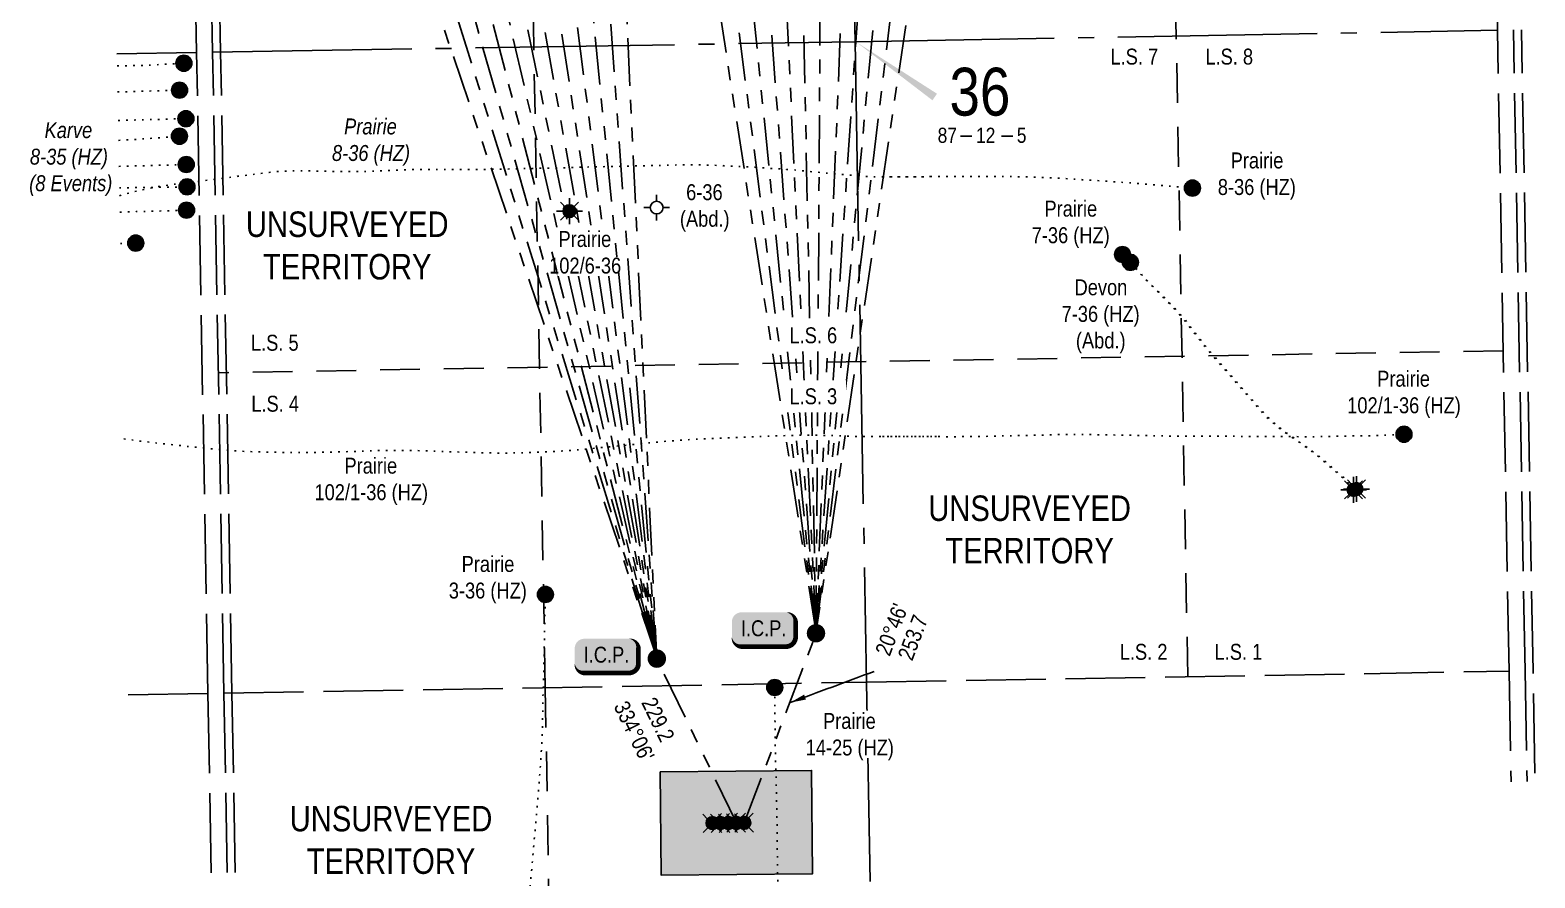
# Model space of a CAD drawing. Extents: x 570482 to 581403, y 6264409 to 6273171.
# Drawn here: x 580427 to 581372, y 6270263 to 6270795 of the extents above; entities that cross this region are included whole.
import ezdxf
from ezdxf.enums import TextEntityAlignment as Align

# ---------------------------------------------------------------- set-up
doc = ezdxf.new("R2010")
doc.units = 0
doc.header["$LTSCALE"] = 5
for name, pattern in [('foc-DOT', [1, 0.2, -0.8]), ('foc-DRILLPATH', [14.75, 6, -1.75, 1.75, -1.75, 1.75, -1.75]), ('foc-LSD', [8, 5, -3]), ('foc-QUARTERLINE', [33, 25, -3, 2, -3]), ('foc-UNSURVEYED', [12.5, 10, -2.5])]:
    doc.linetypes.add(name, pattern=pattern)
for name, color, linetype in [('10', 1, 'Continuous'), ('9', 3, 'Continuous'), ('ABADATA-DRILL', 8, 'foc-DOT'), ('ABADATA-DRILL-T', 8, 'Continuous'), ('CG-NOTES', 7, 'Continuous'), ('DETAIL-HZ-Existing', 8, 'foc-DOT'), ('DRILL-T', 8, 'Continuous'), ('L-BD', 7, 'Continuous'), ('L-MON', 1, 'Continuous'), ('L-QSEC', 8, 'foc-QUARTERLINE'), ('L-SECLBL', 7, 'Continuous'), ('L-SECTION-LSD', 7, 'foc-LSD'), ('L-UNS-T', 3, 'Continuous'), ('L-USEC', 7, 'foc-UNSURVEYED'), ('P-PDRILLPATH', 12, 'foc-DRILLPATH'), ('P-PROPOSED', 10, 'Continuous'), ('P-PROPOSED-H', 21, 'Continuous')]:
    doc.layers.add(name, color=color, linetype=linetype)
doc.styles.add('100L', font='ARIALN.TTF', dxfattribs={"height": 11})
doc.styles.add('80', font='ARIALN.TTF', dxfattribs={"height": 10})
doc.styles.add('80CG', font='ARIALN.TTF', dxfattribs={"height": 10})
doc.styles.add('80L', font='ARIALN.TTF', dxfattribs={"height": 10})
doc.styles.add('SIMPLEX', font='ARIALN.TTF')
doc.dimstyles.new('Compass 5 000', dxfattribs={"dimscale": 5, "dimtxt": 9, "dimasz": 2, "dimexe": 0.2, "dimexo": 0.0625, "dimgap": 0.5, "dimtad": 0, "dimtih": 1, "dimtoh": 1, "dimzin": 0, "dimdsep": 46, "dimtxsty": '80CG', "dimcen": 0.1, "dimse1": 1, "dimse2": 1, "dimclrd": 256, "dimclrt": 256, "dimaunit": 1, "dimadec": 4, "dimazin": 0, "dimtfac": 0.06, "dimtofl": 0, "dimtmove": 0, "dimatfit": 1, "dimfxl": 0.2, "dimtolj": 1, "dimtzin": 0, "dimlwd": -1, "dimarcsym": 0})

# ---------------------------------------------------------------- blocks, each defined once
blk = doc.blocks.new('L-SECLBL')
at = {"layer": '9', "color": 7}
for p, q in [((-5.08, -27.83), (-12.29, -27.83)), ((20.7, -27.83), (13.5, -27.83))]:
    blk.add_line(p, q, dxfattribs=at)
at = {"layer": '10', "color": 2, "style": 'SIMPLEX'}
blk.add_attdef('SEC', text='', height=30, dxfattribs=at).set_placement((0, 0), align=Align.MIDDLE)
at = {"layer": '10', "color": 5, "style": '80L'}
blk.add_attdef('TWP', text='', height=9.5, dxfattribs=at).set_placement((-14.43, -27.37), align=Align.MIDDLE_RIGHT)
blk.add_attdef('RGE', text='', height=9.5, dxfattribs=at).set_placement((3.62, -27.37), align=Align.MIDDLE_CENTER)
blk.add_attdef('MER', text='', height=9.5, dxfattribs=at).set_placement((23.17, -27.37), align=Align.MIDDLE_LEFT)
blk = doc.blocks.new('BH-Existing')
at = {"layer": 'ABADATA-DRILL-T'}
h = blk.add_hatch(color=256, dxfattribs=at)
h.dxf.hatch_style = 1
edge = h.paths.add_edge_path()
edge.add_arc((0, 0), 0.5, 0, 360)
blk.add_circle((0, 0), 0.5, dxfattribs=at)
blk = doc.blocks.new('GABD')
for p, q in [((-0.81, 0), (-1.62, 0)), ((0, 0.81), (0, 1.62)), ((1.62, 0), (0.81, 0)), ((0, -0.81), (0, -1.62))]:
    blk.add_line(p, q)
blk.add_circle((0, 0), 0.8)
blk = doc.blocks.new('GAS')
h = blk.add_hatch(color=255)
h.dxf.hatch_style = 1
edge = h.paths.add_edge_path()
edge.add_arc((0, 0), 0.9, 0, 360)
for p, q in [((-0.81, 0), (-1.62, 0)), ((-0.57, 0.57), (-1.14, 1.14)), ((0, 0.81), (0, 1.62)), ((0.57, 0.57), (1.14, 1.14)), ((1.62, 0), (0.81, 0)), ((-0.57, -0.57), (-1.14, -1.14)), ((0, -0.81), (0, -1.62)), ((1.14, -1.14), (0.57, -0.57))]:
    blk.add_line(p, q)
blk.add_circle((0, 0), 0.8)
blk = doc.blocks.new('WC')
at = {"layer": 'L-MON'}
h = blk.add_hatch(color=255, dxfattribs=at)
h.dxf.hatch_style = 1
edge = h.paths.add_edge_path()
edge.add_arc((0, 0), 0.9, 0, 360)
at = {"layer": 'L-MON', "color": 240, "flags": 128}
for points in [[(-0.62, 0.5), (-1.23, 1.12)], [(0.52, 0.61), (1.13, 1.21)], [(-1.18, -1.18), (-0.56, -0.57)], [(1.16, -1.18), (0.56, -0.57)]]:
    blk.add_lwpolyline(points, dxfattribs=at)
at = {"layer": 'L-MON', "color": 240}
for radius in [0.8, 0.373]:
    blk.add_circle((0, 0), radius, dxfattribs=at)
blk = doc.blocks.new('plbh')
at = {"layer": 'L-MON'}
h = blk.add_hatch(color=255, dxfattribs=at)
h.dxf.hatch_style = 1
edge = h.paths.add_edge_path()
edge.add_arc((0, 0), 1.16, 0, 360)
h = blk.add_hatch(color=256, dxfattribs=at)
h.dxf.hatch_style = 1
h.paths.add_polyline_path([(-0.96, 0, 1), (0.96, 0, 1)])
h.paths.add_polyline_path([(0.91, 0, -1), (-0.91, 0, -1)], flags=16)
h.paths.add_polyline_path([(0.45, 0, -1), (-0.45, 0, -1)], flags=0)
h = blk.add_hatch(color=256, dxfattribs=at)
h.dxf.hatch_style = 1
h.paths.add_polyline_path([(-0.45, 0, 1), (0.45, 0, 1)])
h.paths.add_polyline_path([(0.4, 0, -1), (-0.4, 0, -1)], flags=16)
at = {"layer": 'L-MON', "color": 240}
for radius in [0.96, 0.91, 0.45, 0.4]:
    blk.add_circle((0, 0), radius, dxfattribs=at)
blk = doc.blocks.new('*U94')
h = blk.add_hatch(color=254)
edge = h.paths.add_edge_path()
edge.add_line((-14, -11.5), (14, -11.5))
edge.add_arc((14, -5.5), 6, 270, 360)
edge.add_line((20, -5.5), (20, 4))
edge.add_arc((14, 4), 6, 0, 90)
edge.add_line((14, 10), (-14, 10))
edge.add_arc((-14, 4), 6, 90, 180)
edge.add_line((-20, 4), (-20, -5.5))
edge.add_arc((-14, -5.5), 6, 180, 270)
at = {"color": 1, "flags": 128}
blk.add_lwpolyline([(-14, -11.5, 3, 3, 0), (14, -11.5, 3, 3, 0.414214), (20, -5.5, 3, 3, 0), (20, 4, 3, 0, 0.414214), (14, 10, 0, 0, 0), (-14, 10, 0, 0, 0.414214), (-20, 4, 0, 0, 0), (-20, -5.5, 0, 3, 0.414214)], format="xyseb", close=True, dxfattribs=at)
blk.add_lwpolyline([(-18.59, -4.6, 0, 10, 0), (0, 0, 5, 5, 0)], format="xyseb", dxfattribs=at)
at = {"color": 1, "style": '80'}
blk.add_attdef('ENTER_TEXT_001', (-35.99, -5), '', height=10, dxfattribs=at)

msp = doc.modelspace()

# ---------------------------------------------------------------- hatches: boundary and pattern name
at = {"layer": 'P-PROPOSED-H'}
h = msp.add_hatch(color=256, dxfattribs=at)
h.dxf.hatch_style = 1
h.paths.add_polyline_path([(580822.814, 6270329.208), (580917.77, 6270330.042), (580918.341, 6270265.072), (580823.385, 6270264.238)])

# ---------------------------------------------------------------- linework, layer by layer
at = {"layer": 'ABADATA-DRILL', "flags": 128}
for points in [[(580481.976, 6270772.086), (580488.341, 6270772.131), (580495.019, 6270772.287), (580501.836, 6270772.551), (580508.566, 6270772.868), (580515.366, 6270773.241), (580523.828, 6270773.743)], [(580482.266, 6270755.711), (580485.819, 6270755.815), (580492.572, 6270756.007), (580499.244, 6270756.208), (580506.057, 6270756.397), (580512.62, 6270756.586), (580521.112, 6270756.853)], [(580482.58, 6270737.885), (580483.015, 6270737.893), (580489.804, 6270738.036), (580496.557, 6270738.204), (580503.23, 6270738.37), (580510.048, 6270738.548), (580516.616, 6270738.728), (580525.113, 6270738.95)], [(580482.802, 6270725.337), (580485.512, 6270725.485), (580492.286, 6270725.877), (580499.03, 6270726.295), (580505.693, 6270726.756), (580512.57, 6270727.275), (580521.039, 6270727.958)], [(580483.089, 6270709.053), (580485.716, 6270709.116), (580492.504, 6270709.309), (580499.257, 6270709.476), (580505.935, 6270709.642), (580512.608, 6270709.823), (580516.827, 6270709.942), (580525.319, 6270710.19)], [(580483.415, 6270690.631), (580483.807, 6270690.74), (580489.844, 6270692.371), (580495.954, 6270693.869), (580502.135, 6270695.243), (580508.41, 6270696.464), (580514.769, 6270697.406), (580521.176, 6270698.238), (580527.608, 6270699.032), (580534.055, 6270699.83), (580540.507, 6270700.619), (580546.904, 6270701.397), (580553.385, 6270702.261), (580557.731, 6270702.812), (580559.762, 6270703.043), (580564.468, 6270703.601), (580570.949, 6270704.435), (580577.436, 6270705.274), (580583.94, 6270705.919), (580590.461, 6270706.213), (580596.926, 6270706.252), (580603.465, 6270706.132), (580610.008, 6270705.992), (580616.556, 6270705.867), (580623.099, 6270705.772), (580629.636, 6270705.732), (580636.156, 6270705.787), (580642.693, 6270705.982), (580649.139, 6270706.275), (580655.664, 6270706.63), (580662.149, 6270706.939), (580668.603, 6270707.048), (580675.07, 6270707.037), (580681.53, 6270707.07), (580687.986, 6270707.074), (580694.452, 6270707.058), (580700.918, 6270707.086), (580707.453, 6270707.116), (580713.919, 6270707.15), (580720.388, 6270707.249), (580726.857, 6270707.363), (580733.3, 6270707.511), (580739.784, 6270707.67), (580746.258, 6270707.789), (580752.687, 6270707.872), (580759.151, 6270708.006), (580765.608, 6270708.219), (580772.055, 6270708.453), (580778.507, 6270708.676), (580784.971, 6270708.805), (580791.44, 6270708.904), (580797.893, 6270709.062), (580804.361, 6270709.246), (580810.894, 6270709.406), (580817.433, 6270709.531), (580823.946, 6270709.691), (580830.404, 6270709.864), (580836.869, 6270709.938), (580843.33, 6270709.947), (580849.846, 6270709.901), (580856.3, 6270709.74), (580862.761, 6270709.453), (580869.293, 6270709.108), (580875.79, 6270708.812), (580882.217, 6270708.44), (580888.661, 6270707.999), (580895.104, 6270707.597), (580902.103, 6270707.165), (580908.548, 6270706.628), (580915.046, 6270705.967), (580921.548, 6270705.337), (580928.029, 6270704.725), (580934.456, 6270704.143), (580940.901, 6270703.602), (580947.337, 6270703.075), (580953.835, 6270702.624), (580960.29, 6270702.408), (580966.756, 6270702.396), (580973.301, 6270702.456), (580979.802, 6270702.501), (580986.237, 6270702.529), (580992.697, 6270702.578), (580996.571, 6270702.592)], [(580962.336, 6270702.404), (580966.756, 6270702.396), (580973.301, 6270702.456), (580979.802, 6270702.501), (580986.237, 6270702.529), (580992.697, 6270702.578), (580999.153, 6270702.601), (581005.624, 6270702.61), (581012.075, 6270702.573), (581018.246, 6270702.577), (581022.996, 6270702.61), (581029.452, 6270702.619), (581035.918, 6270702.623), (581042.45, 6270702.598), (581048.988, 6270702.483), (581055.501, 6270702.322), (581061.951, 6270702.111), (581068.412, 6270701.844), (581074.864, 6270701.508), (581081.352, 6270701.097), (581087.811, 6270700.67), (581094.264, 6270700.269), (581100.797, 6270699.863), (581107.28, 6270699.427), (581113.704, 6270698.975), (581120.139, 6270698.468), (581126.57, 6270697.927), (581133.02, 6270697.41), (581139.445, 6270696.883), (581156.844, 6270695.419)], [(580483.329, 6270695.481), (580484.193, 6270695.507), (580490.981, 6270695.655), (580497.736, 6270695.738), (580504.415, 6270695.834), (580511.089, 6270695.935), (580517.303, 6270696.048), (580525.802, 6270696.206)], [(580483.598, 6270680.28), (580487.191, 6270680.422), (580493.938, 6270680.619), (580500.617, 6270680.766), (580507.439, 6270680.974), (580514.181, 6270681.211), (580517.005, 6270681.306), (580525.501, 6270681.568)], [(580483.945, 6270660.588), (580485.106, 6270660.627), (580493.603, 6270660.889)], [(581257.447, 6270506.434), (581257.447, 6270506.434), (581257.445, 6270506.544), (581257.442, 6270506.694), (581257.44, 6270506.784), (581257.438, 6270506.914), (581257.435, 6270507.079), (581257.434, 6270507.159), (581257.432, 6270507.269), (581257.428, 6270507.454), (581257.425, 6270507.638), (581257.423, 6270507.768), (581257.486, 6270507.85), (581257.314, 6270507.961), (581256.788, 6270508.287), (581256.207, 6270508.627), (581255.069, 6270509.596), (581254.136, 6270510.58), (581253.703, 6270511.052), (581252.367, 6270512.483), (581249.986, 6270514.71), (581247.077, 6270517.148), (581243.719, 6270520.018), (581241.498, 6270522.013), (581238.309, 6270524.931), (581236.383, 6270526.631), (581233.228, 6270529.125), (581230.345, 6270531.218), (581227.375, 6270533.375), (581224.152, 6270535.712), (581221.625, 6270537.482), (581217.767, 6270540.127), (581214.353, 6270542.516), (581208.546, 6270547.017), (581204.347, 6270550.787), (581203.085, 6270552.004), (581201.729, 6270553.435), (581197.573, 6270558.125), (581195.112, 6270560.956), (581191.225, 6270565.422), (581185.894, 6270571.547), (581183.136, 6270574.712), (581178.807, 6270579.595), (581175.903, 6270582.818), (581171.792, 6270587.539), (581169.263, 6270590.549), (581166.994, 6270593.249), (581164.99, 6270595.638), (581163.15, 6270597.83), (581161.377, 6270599.938), (581159.77, 6270601.955), (581158.144, 6270604.191), (581156.378, 6270606.479), (581155.457, 6270607.603), (581153.465, 6270610.197), (581150.349, 6270614.111), (581146.978, 6270617.981), (581144.961, 6270620.3), (581142.393, 6270622.954), (581140.73, 6270624.469), (581138.084, 6270627.282), (581135.957, 6270629.589), (581133.192, 6270632.299), (581130.122, 6270635.314), (581127.27, 6270638.208), (581125.414, 6270640.165), (581123.568, 6270642.142), (581122.482, 6270643.303), (581120.983, 6270644.911), (581119.019, 6270647.011), (581116.999, 6270649.22), (581116.831, 6270649.406), (581116.351, 6270649.933), (581112.917, 6270653.746)], [(581259.25, 6270506.967), (581259.25, 6270506.967), (581259.26, 6270506.947), (581259.093, 6270507.059), (581258.567, 6270507.385), (581257.986, 6270507.73), (581256.848, 6270508.699), (581255.92, 6270509.693), (581255.491, 6270510.165), (581254.145, 6270511.591), (581251.77, 6270513.818), (581248.85, 6270516.251), (581245.493, 6270519.116), (581243.286, 6270521.131), (581240.113, 6270524.059), (581238.182, 6270525.76), (581235.011, 6270528.238), (581232.118, 6270530.316), (581229.149, 6270532.468), (581225.931, 6270534.81), (581223.404, 6270536.584), (581219.555, 6270539.235), (581216.141, 6270541.629), (581210.309, 6270546.104), (581206.101, 6270549.859), (581204.839, 6270551.076), (581203.473, 6270552.497), (581199.283, 6270557.152), (581196.797, 6270559.968), (581192.881, 6270564.413), (581187.52, 6270570.507), (581184.748, 6270573.657), (581180.418, 6270578.545), (581177.534, 6270581.788), (581173.414, 6270586.499), (581170.869, 6270589.499), (581168.59, 6270592.188), (581166.572, 6270594.567), (581164.732, 6270596.754), (581162.973, 6270598.878), (581161.367, 6270600.894), (581159.731, 6270603.125), (581157.969, 6270605.418), (581157.044, 6270606.537), (581155.042, 6270609.126), (581151.921, 6270613.04), (581148.555, 6270616.91), (581146.533, 6270619.224), (581143.955, 6270621.873), (581142.292, 6270623.388), (581139.631, 6270626.19), (581137.494, 6270628.482), (581134.72, 6270631.193), (581131.655, 6270634.208), (581128.807, 6270637.102), (581126.951, 6270639.063), (581125.11, 6270641.045), (581124.029, 6270642.206), (581122.535, 6270643.814), (581120.561, 6270645.914), (581118.527, 6270648.108), (581118.358, 6270648.29), (581117.879, 6270648.821)], [(580486.108, 6270538.127), (580487.686, 6270537.887), (580493.722, 6270537.023), (580499.792, 6270536.244), (580502.407, 6270535.935), (580505.935, 6270535.527), (580512.098, 6270534.845), (580518.346, 6270534.18), (580524.589, 6270533.51), (580528.321, 6270533.116), (580530.901, 6270532.846), (580537.258, 6270532.208), (580539.322, 6270532.009), (580543.685, 6270531.595), (580545.318, 6270531.444), (580550.151, 6270531.014), (580556.646, 6270530.523), (580563.164, 6270530.148), (580568.318, 6270529.943), (580574.852, 6270529.778), (580581.39, 6270529.668), (580587.922, 6270529.583), (580594.46, 6270529.513), (580601.006, 6270529.513), (580607.525, 6270529.598), (580613.984, 6270529.727), (580620.447, 6270529.875), (580626.905, 6270530.059), (580633.437, 6270530.299), (580639.968, 6270530.559), (580646.501, 6270530.759), (580653.031, 6270530.824), (580659.562, 6270530.818), (580666.104, 6270530.759), (580672.647, 6270530.624), (580679.187, 6270530.429), (580685.727, 6270530.189), (580692.272, 6270529.954), (580698.807, 6270529.749), (580705.336, 6270529.548), (580711.87, 6270529.368), (580718.409, 6270529.203), (580724.961, 6270529.134), (580731.496, 6270529.238), (580738.023, 6270529.448), (580744.565, 6270529.668), (580751.102, 6270529.918), (580757.637, 6270530.233), (580764.176, 6270530.629), (580770.713, 6270531.129), (580777.224, 6270531.723), (580783.729, 6270532.373), (580790.218, 6270533.042), (580796.728, 6270533.672), (580803.239, 6270534.256), (580809.748, 6270534.886), (580816.257, 6270535.575), (580822.767, 6270536.225), (580829.288, 6270536.785), (580835.81, 6270537.274), (580842.329, 6270537.699), (580848.859, 6270538.019), (580855.396, 6270538.269), (580861.937, 6270538.544), (580868.468, 6270538.864), (580875.003, 6270539.154), (580881.545, 6270539.389), (580888.087, 6270539.619), (580894.619, 6270539.849), (580901.156, 6270540.094), (580907.613, 6270540.293), (580914.153, 6270540.363), (580920.605, 6270540.331), (580927.023, 6270540.234), (580933.457, 6270540.037), (580939.922, 6270539.791), (580946.382, 6270539.59), (580952.834, 6270539.498), (580956.395, 6270539.476), (580962.932, 6270539.461), (580969.457, 6270539.491), (580976.003, 6270539.501), (580982.544, 6270539.481), (580989.091, 6270539.471), (580995.642, 6270539.466), (580999.484, 6270539.452)], [(580962.336, 6270539.462), (580962.932, 6270539.461), (580969.457, 6270539.491), (580976.003, 6270539.501), (580982.544, 6270539.481), (580989.091, 6270539.471), (580995.642, 6270539.466), (581002.198, 6270539.441), (581008.744, 6270539.431), (581015.285, 6270539.467), (581021.814, 6270539.546), (581028.358, 6270539.667), (581036.781, 6270539.865), (581043.324, 6270540.03), (581049.867, 6270540.18), (581056.411, 6270540.325), (581062.949, 6270540.475), (581069.477, 6270540.655), (581076.015, 6270540.82), (581082.55, 6270540.885), (581089.097, 6270540.86), (581095.63, 6270540.74), (581102.173, 6270540.595), (581108.721, 6270540.47), (581115.265, 6270540.35), (581121.807, 6270540.25), (581128.351, 6270540.125), (581134.824, 6270539.969), (581141.372, 6270539.859), (581147.835, 6270539.788), (581154.256, 6270539.741), (581160.698, 6270539.714), (581167.174, 6270539.723), (581173.645, 6270539.717), (581180.106, 6270539.691), (581186.598, 6270539.64), (581193.055, 6270539.568), (581199.597, 6270539.508), (581206.069, 6270539.487), (581212.54, 6270539.496), (581219.086, 6270539.476), (581225.563, 6270539.425), (581232.024, 6270539.424), (581238.578, 6270539.519), (581245.042, 6270539.653), (581251.511, 6270539.786), (581257.97, 6270539.88), (581264.415, 6270539.948), (581270.958, 6270540.084), (581279.124, 6270540.412), (581289.606, 6270540.937)], [(580728.001, 6269967.822), (580728.001, 6269967.822), (580727.996, 6269967.797), (580727.895, 6269967.275), (580727.759, 6269966.803), (580727.762, 6269966.363), (580727.913, 6269965.981), (580728.197, 6269965.781), (580728.554, 6269965.672), (580728.856, 6269965.532), (580729.039, 6269965.696), (580729.174, 6269966.213), (580729.254, 6269966.78), (580729.246, 6269966.974), (580729.25, 6269967.045), (580729.262, 6269967.17), (580729.267, 6269967.48), (580729.227, 6269968.024), (580729.154, 6269968.758), (580729.064, 6269969.617), (580728.971, 6269970.595), (580728.917, 6269971.694), (580728.915, 6269972.909), (580728.941, 6269974.265), (580728.924, 6269975.755), (580728.85, 6269977.389), (580728.768, 6269979.193), (580728.702, 6269981.202), (580728.638, 6269983.421), (580728.549, 6269985.86), (580728.467, 6269988.509), (580728.457, 6269991.339), (580728.515, 6269994.266), (580728.592, 6269997.238), (580728.677, 6270000.3), (580728.789, 6270003.547), (580728.923, 6270007.005), (580729.058, 6270010.638), (580729.206, 6270014.416), (580729.386, 6270018.335), (580729.669, 6270022.371), (580730.05, 6270026.573), (580730.473, 6270030.866), (580730.905, 6270035.25), (580731.321, 6270039.713), (580731.705, 6270044.255), (580732.013, 6270048.867), (580732.23, 6270053.521), (580732.386, 6270058.22), (580732.502, 6270062.963), (580732.592, 6270067.705), (580732.698, 6270072.458), (580732.818, 6270077.22), (580732.943, 6270081.988), (580733.074, 6270086.737), (580733.214, 6270091.5), (580733.344, 6270096.263), (580733.462, 6270100.886), (580733.587, 6270105.639), (580733.707, 6270110.392), (580733.833, 6270115.145), (580733.948, 6270119.897), (580734.059, 6270124.65), (580734.184, 6270129.413), (580734.289, 6270134.171), (580734.375, 6270138.903), (580734.45, 6270143.66), (580734.534, 6270148.467), (580734.656, 6270153.165), (580734.781, 6270157.928), (580734.901, 6270162.686), (580735.101, 6270167.451), (580735.362, 6270172.211), (580735.632, 6270176.971), (580735.913, 6270181.697), (580736.163, 6270186.442), (580736.414, 6270191.193), (580736.674, 6270195.933), (580736.921, 6270200.643), (580737.196, 6270205.399), (580737.471, 6270210.164), (580737.732, 6270214.915), (580737.983, 6270219.63), (580738.233, 6270224.405), (580738.578, 6270229.137), (580739.019, 6270233.876), (580739.465, 6270238.614), (580739.91, 6270243.353), (580740.361, 6270248.102), (580740.786, 6270252.85), (580741.177, 6270257.588), (580741.588, 6270262.316), (580742.024, 6270267.045), (580742.444, 6270271.783), (580742.88, 6270276.536), (580743.301, 6270281.275), (580743.692, 6270285.982), (580744.112, 6270290.72), (580744.523, 6270295.469), (580744.898, 6270300.226), (580745.289, 6270304.974), (580745.704, 6270309.732), (580746.125, 6270314.47), (580746.515, 6270319.213), (580746.891, 6270323.95), (580747.267, 6270328.698), (580747.622, 6270333.44), (580747.943, 6270338.186), (580748.238, 6270342.942), (580748.499, 6270347.688), (580748.719, 6270352.412), (580748.875, 6270357.141), (580748.95, 6270361.913), (580749.026, 6270366.675), (580749.091, 6270371.442), (580749.196, 6270376.205), (580749.376, 6270380.969), (580749.546, 6270385.737), (580749.666, 6270390.5), (580749.776, 6270395.268), (580749.882, 6270400.026), (580749.977, 6270404.793), (580750.058, 6270409.505), (580750.143, 6270414.253), (580750.239, 6270419.01), (580750.339, 6270423.778), (580750.444, 6270428.545), (580750.559, 6270433.313), (580750.717, 6270440.447)], [(580956.087, 6269957.758), (580956.087, 6269957.758), (580956.175, 6269956.775), (580956.332, 6269955.812), (580956.572, 6269954.971), (580956.848, 6269954.351), (580957.093, 6269953.851), (580957.367, 6269953.3), (580957.781, 6269952.843), (580958.078, 6269952.743), (580958.123, 6269952.744), (580958.143, 6269952.734), (580958.148, 6269952.719), (580958.124, 6269952.669), (580958.004, 6269952.672), (580957.797, 6269952.788), (580957.522, 6269953.058), (580957.164, 6269953.482), (580956.704, 6269954.059), (580956.141, 6269954.769), (580955.445, 6269955.631), (580954.607, 6269956.636), (580953.642, 6269957.769), (580952.554, 6269959.035), (580951.349, 6269960.409), (580950.031, 6269961.94), (580948.606, 6269963.61), (580947.055, 6269965.368), (580945.356, 6269967.217), (580943.55, 6269969.22), (580941.651, 6269971.392), (580940.328, 6269972.943), (580939.699, 6269973.697), (580938.38, 6269975.314), (580937.766, 6269976.093), (580935.855, 6269978.614), (580933.928, 6269981.265), (580931.872, 6269984.088), (580929.744, 6269987.006), (580927.574, 6269990.057), (580925.448, 6269993.185), (580923.35, 6269996.368), (580921.281, 6269999.641), (580919.29, 6270003.056), (580917.381, 6270006.622), (580915.554, 6270010.32), (580913.8, 6270014.17), (580912.128, 6270018.14), (580910.549, 6270022.273), (580909.122, 6270026.543), (580907.899, 6270030.901), (580905.753, 6270039.859), (580904.778, 6270044.353), (580903.841, 6270048.917), (580902.974, 6270053.487), (580902.328, 6270057.116), (580901.502, 6270061.922), (580900.781, 6270066.435), (580900.15, 6270070.974), (580899.643, 6270075.531), (580899.276, 6270080.105), (580899.084, 6270084.702), (580899.046, 6270089.322), (580899.103, 6270093.964), (580899.194, 6270098.616), (580899.336, 6270103.265), (580899.503, 6270107.903), (580899.655, 6270112.542), (580899.752, 6270117.194), (580899.753, 6270121.85), (580899.675, 6270126.504), (580899.561, 6270131.163), (580899.453, 6270135.822), (580899.304, 6270140.48), (580899.159, 6270144.668), (580898.99, 6270149.901), (580898.82, 6270154.649), (580898.645, 6270159.406), (580898.49, 6270164.164), (580898.345, 6270168.917), (580898.189, 6270173.675), (580898.04, 6270178.378), (580897.925, 6270183.137), (580897.835, 6270187.891), (580897.729, 6270192.645), (580897.619, 6270197.409), (580897.509, 6270202.153), (580897.404, 6270206.892), (580897.289, 6270211.62), (580897.149, 6270216.369), (580897.014, 6270221.097), (580896.905, 6270225.836), (580896.83, 6270230.58), (580896.79, 6270235.32), (580896.759, 6270240.07), (580896.704, 6270244.815), (580896.649, 6270249.58), (580896.599, 6270254.345), (580896.538, 6270259.1), (580896.493, 6270263.855), (580896.468, 6270268.61), (580896.413, 6270273.365), (580896.318, 6270278.119), (580896.257, 6270282.883), (580896.237, 6270287.649), (580896.207, 6270292.409), (580896.131, 6270297.163), (580896.021, 6270301.927), (580895.896, 6270306.696), (580895.78, 6270311.469), (580895.7, 6270316.219), (580895.6, 6270320.983), (580895.489, 6270325.746), (580895.379, 6270330.51), (580895.243, 6270335.274), (580895.113, 6270340.057), (580895.003, 6270344.801), (580894.937, 6270349.555), (580894.917, 6270354.311), (580894.862, 6270359.056), (580894.777, 6270363.785), (580894.693, 6270368.514), (580894.633, 6270373.239), (580894.654, 6270382.091)]]:
    msp.add_lwpolyline(points, dxfattribs=at)
at = {"layer": 'L-QSEC'}
for p, q in [((580937.887, 6271189.654), (580945.073, 6270787.231)), ((580945.073, 6270787.231), (581348.266, 6270794.43)), ((580541.87, 6270780.621), (580945.073, 6270787.231)), ((580945.073, 6270787.231), (580952.248, 6270385.4)), ((580531.815, 6270780.449), (580481.844, 6270779.603)), ((580952.248, 6270385.4), (580959.433, 6269983.28))]:
    msp.add_line(p, q, dxfattribs=at)
at = {"layer": 'L-SECLBL', "flags": 128}
msp.add_lwpolyline([(580945.562, 6270787.239, 0, 5, 0), (580995.076, 6270752.554, 0, 0, 0)], format="xyseb", dxfattribs=at)
at = {"layer": 'L-SECTION-LSD'}
for p, q in [((581153.887, 6270388.856), (581139.448, 6271193.103)), ((580743.469, 6270784.073), (580736.328, 6271186.206)), ((580750.608, 6270381.945), (580743.469, 6270784.073)), ((581351.896, 6270593.371), (580545.421, 6270579.558)), ((580750.608, 6270381.945), (580757.753, 6269979.822)), ((580750.608, 6270381.939), (580757.754, 6269979.816))]:
    msp.add_line(p, q, dxfattribs=at)
at = {"layer": 'L-USEC'}
for p, q in [((581348.266, 6270794.43), (581341.009, 6271196.552)), ((580531.815, 6270780.449), (580524.715, 6271182.586)), ((580541.87, 6270780.626), (580534.769, 6271182.758)), ((580546.894, 6270780.707), (580539.794, 6271182.844)), ((581355.526, 6270392.312), (581348.266, 6270794.43)), ((581365.58, 6270392.493), (581358.32, 6270794.612)), ((581370.604, 6270392.602), (581363.345, 6270794.721)), ((580538.918, 6270378.318), (580531.815, 6270780.449)), ((580548.973, 6270378.495), (580541.87, 6270780.627)), ((580553.997, 6270378.576), (580546.894, 6270780.707)), ((580952.248, 6270385.4), (581355.526, 6270392.312)), ((581355.526, 6270392.312), (581356.777, 6270322.991)), ((581365.58, 6270392.484), (581366.831, 6270323.184)), ((581371.764, 6270328.306), (581370.604, 6270392.57)), ((580538.918, 6270378.318), (580488.945, 6270377.471)), ((580538.918, 6270378.318), (580546.025, 6269976.191)), ((580548.973, 6270378.49), (580952.248, 6270385.4)), ((580548.973, 6270378.495), (580556.079, 6269976.369)), ((580553.997, 6270378.576), (580561.104, 6269976.45))]:
    msp.add_line(p, q, dxfattribs=at)
at = {"layer": 'P-PDRILLPATH'}
for p, q in [((581030.714, 6271162.105), (580920.558, 6270416.104)), ((580920.558, 6270416.104), (581010.725, 6271161.763)), ((580990.736, 6271161.421), (580920.558, 6270416.104)), ((580920.558, 6270416.104), (580970.748, 6271161.079)), ((580705.686, 6271156.544), (580820.56, 6270400.544)), ((580820.56, 6270400.544), (580725.675, 6271156.886)), ((580745.663, 6271157.228), (580820.56, 6270400.544)), ((580820.56, 6270400.544), (580765.652, 6271157.57)), ((580785.141, 6271157.904), (580820.56, 6270400.544)), ((580825.62, 6271158.496), (580920.558, 6270416.104)), ((580920.558, 6270416.104), (580845.608, 6271158.838)), ((580865.597, 6271159.18), (580920.558, 6270416.104)), ((580920.558, 6270416.104), (580885.585, 6271159.522)), ((580905.574, 6271159.864), (580920.558, 6270416.104)), ((580950.759, 6271160.737), (580920.558, 6270416.104)), ((580920.558, 6270416.104), (580925.562, 6271160.206))]:
    msp.add_line(p, q, dxfattribs=at)
at = {"layer": 'P-PDRILLPATH', "flags": 128}
for points in [[(580875.566, 6270297.179), (580920.558, 6270416.104)], [(580870.578, 6270297.14), (580820.682, 6270400.198)]]:
    msp.add_lwpolyline(points, dxfattribs=at)
at = {"layer": 'P-PROPOSED'}
msp.add_lwpolyline([(580822.814, 6270329.208), (580917.77, 6270330.042), (580918.341, 6270265.072), (580823.385, 6270264.238)], close=True, dxfattribs=at)

# ---------------------------------------------------------------- block references
at = {"layer": 'ABADATA-DRILL-T'}
for name, p, xscale, yscale, zscale in [('BH-Existing', (580523.828, 6270773.743), 9.995756799999956, 9.995756799999956, 9.995756799999956), ('BH-Existing', (580521.112, 6270756.853), 9.995756799999956, 9.995756799999956, 9.995756799999956), ('BH-Existing', (580525.113, 6270738.95), 9.995756799999956, 9.995756799999956, 9.995756799999956), ('BH-Existing', (580521.039, 6270727.958), 9.995756799999956, 9.995756799999956, 9.995756799999956), ('BH-Existing', (580525.319, 6270710.19), 9.995756799999956, 9.995756799999956, 9.995756799999956), ('BH-Existing', (580525.802, 6270696.206), 9.995756799999956, 9.995756799999956, 9.995756799999956), ('BH-Existing', (581156.844, 6270695.419), 10, 10, 10), ('GABD', (580820.556, 6270683.175), 4.997878399999978, 4.997878399999978, 4.997878399999978), ('BH-Existing', (580525.501, 6270681.568), 9.995756799999956, 9.995756799999956, 9.995756799999956), ('BH-Existing', (580493.603, 6270660.889), 9.995756799999956, 9.995756799999956, 9.995756799999956), ('BH-Existing', (581112.917, 6270653.746), 10, 10, 10), ('BH-Existing', (581117.879, 6270648.821), 10, 10, 10), ('BH-Existing', (581289.606, 6270540.937), 10, 10, 10), ('BH-Existing', (580750.717, 6270440.447), 9.995756799999956, 9.995756799999956, 9.995756799999956), ('BH-Existing', (580894.654, 6270382.091), 9.995756799999956, 9.995756799999956, 9.995756799999956)]:
    msp.add_blockref(name, p, dxfattribs=dict(at, xscale=xscale, yscale=yscale, zscale=zscale))
at = {"layer": 'CG-NOTES', "color": 3}
ref = msp.add_blockref('*U94', (580887.766, 6270419.242), dxfattribs=dict(at, xscale=0.9998298167428145, yscale=0.9998298167428145, zscale=0.9998298167428145))
ref.add_attrib('ENTER_TEXT_001', 'I.C.P.', (580873.389, 6270414.24), dxfattribs={"layer": '0', "color": 1, "height": 9.9983, "style": '80'})
ref = msp.add_blockref('*U94', (580789.123, 6270402.674), dxfattribs=dict(at, xscale=0.9998298167428145, yscale=0.9998298167428145, zscale=0.9998298167428145))
ref.add_attrib('ENTER_TEXT_001', 'I.C.P.', (580774.746, 6270397.672), dxfattribs={"layer": '0', "color": 1, "height": 9.9983, "style": '80'})
at = {"layer": 'DRILL-T', "xscale": 5, "yscale": 5, "zscale": 5}
for p in [(581257.962, 6270506.062), (581259.765, 6270506.596)]:
    msp.add_blockref('GAS', p, dxfattribs=at)
at = {"layer": 'L-MON', "xscale": 4.997878399999975, "yscale": 4.997878399999975, "zscale": 4.997878399999975}
for name, p in [('plbh', (580920.558, 6270416.104)), ('plbh', (580820.682, 6270400.198)), ('WC', (580855.585, 6270297.008)), ('WC', (580860.582, 6270297.052)), ('WC', (580865.58, 6270297.096)), ('WC', (580870.578, 6270297.14)), ('WC', (580875.575, 6270297.184))]:
    msp.add_blockref(name, p, dxfattribs=at)
at = {"layer": 'L-SECLBL', "xscale": 0.99957568, "yscale": 0.99957568, "zscale": 0.99957568}
msp.add_blockref('L-SECLBL', (581023.447, 6270755.902), dxfattribs=at).add_auto_attribs({'SEC': '36', 'TWP': '87', 'RGE': '12', 'MER': '5'})

# ---------------------------------------------------------------- texts
at = {"layer": 'ABADATA-DRILL', "insert": (580834.748, 6270697.829), "char_height": 9.99576, "attachment_point": 1, "style": '80L'}
msp.add_mtext_dynamic_manual_height_columns('\\pi4.318;6-36\\P\\pi0.4008;(Abd.)', width=30.59795, gutter_width=50, heights=[0], dxfattribs=at)
at = {"layer": 'ABADATA-DRILL-T', "insert": (580423.524, 6270736.763), "char_height": 9.99147, "attachment_point": 1, "style": '80L'}
msp.add_mtext_dynamic_manual_height_columns('\\pi12.875,t72.823;{\\fArial Narrow|b0|i1|c0|p34;Karve\\P\\pi3.6806,t63.629;8-35 (HZ)\\P\\pi0.061586,tz; (8 Events)}', width=54.81045, gutter_width=50.043, heights=[0], dxfattribs=at)
at = {"layer": 'DETAIL-HZ-Existing', "attachment_point": 1, "style": '80L'}
for s, width, insert, char_height in [('\\pi8.0991;{\\fArial Narrow|b0|i1|c0|p34;Prairie\\P\\pi0.48641;8-36 (HZ)}', 48.44243, (580616.297, 6270739.079), 9.99576), ('\\pi11.53;Prairie\\P\\pi3.4641;8-36 (HZ)', 54.7794, (581169.288, 6270717.75), 10), ('\\pi11.53;Prairie\\P\\pi3.4982;7-36 (HZ)', 54.7794, (581052.413, 6270687.508), 10), ('\\pi11.667;Devon\\P\\pi3.4982;7-36 (HZ)\\P\\pi12.485;(Abd.)', 54.7794, (581071.197, 6270638.148), 10), ('\\pi19.494;Prairie\\P\\pi0.66392;102/1-36 (HZ)', 70.70709, (581253.307, 6270580.796), 10), ('\\pi19.518;Prairie\\P\\pi0.69569;102/1-36 (HZ)', 70.7412, (580605.105, 6270526.249), 9.99576), ('\\pi8.3514;Prairie\\P\\pi0.28867;3-36 (HZ)', 48.40832, (580689.807, 6270464.569), 9.99576)]:
    msp.add_mtext_dynamic_manual_height_columns(s, width=width, gutter_width=50, heights=[0], dxfattribs=dict(at, insert=insert, char_height=char_height))
at = {"layer": 'L-BD', "color": 3, "style": '80L'}
for s, p in [("20°46'", (580967.996, 6270418.457)), ('253.7', (580981.319, 6270413.417))]:
    msp.add_text(s, height=9.9958, rotation=69.2802, dxfattribs=at).set_placement(p, align=Align.MIDDLE)
at = {"layer": 'L-BD', "color": 3, "insert": (580825.973, 6270364.123), "char_height": 9.99576, "width": 42.15562, "attachment_point": 2, "rotation": 295.8341, "style": '80L'}
msp.add_mtext("229.2\\P334{\\fArial|b0|i0|c0|p34;°}06'", dxfattribs=at)
at = {"layer": 'L-UNS-T', "color": 3, "char_height": 15.99321, "attachment_point": 5, "style": '80L', "bg_fill": 3, "box_fill_scale": 1.15, "bg_fill_color": 256, "bg_fill_true_color": 256, "bg_fill_transparency": 0}
for insert in [(580626.334, 6270659.286), (580653.83, 6270286.373)]:
    msp.add_mtext_dynamic_manual_height_columns('UNSURVEYED TERRITORY', width=126.41375, gutter_width=47.5, heights=[0], dxfattribs=dict(at, insert=insert))

# ---------------------------------------------------------------- leaders
at = {"layer": 'L-BD', "color": 3, "path_type": 1}
msp.add_leader([(580904.283, 6270372.587), (580957.032, 6270392.188)], dimstyle='Compass 5 000', override={"dimgap": 0.5, "dimtad": 0}, dxfattribs=at)

# ---------------------------------------------------------------- next in the draw order: linework, layer by layer
at = {"layer": 'P-PDRILLPATH'}
for p, q in [((580585.755, 6271154.493), (580820.56, 6270400.544)), ((580820.56, 6270400.544), (580605.743, 6271154.835)), ((580625.732, 6271155.176), (580820.56, 6270400.544)), ((580820.56, 6270400.544), (580645.72, 6271155.518)), ((580665.709, 6271155.86), (580820.56, 6270400.544)), ((580820.56, 6270400.544), (580685.698, 6271156.202))]:
    msp.add_line(p, q, dxfattribs=at)

# ---------------------------------------------------------------- next in the draw order: texts
at = {"layer": 'DETAIL-HZ-Existing', "insert": (580913.436, 6270366.098), "char_height": 9.99576, "attachment_point": 1, "style": '80L', "bg_fill": 3, "box_fill_scale": 1.15, "bg_fill_color": 256, "bg_fill_true_color": 256, "bg_fill_transparency": 0}
msp.add_mtext_dynamic_manual_height_columns('\\pi11.537;Prairie\\P\\pi0.67526;14-25 (HZ)', width=54.7794, gutter_width=50, heights=[0], dxfattribs=at)
at = {"layer": 'L-SECTION-LSD', "attachment_point": 1, "style": '100L', "bg_fill": 3, "box_fill_scale": 1.5, "bg_fill_color": 256, "bg_fill_transparency": 0}
for s, width, insert, char_height in [('\\pi8.3797;L.S. 7', 36.95405, (581096.987, 6270782.883), 10), ('L.S. 8', 30.52728, (581164.946, 6270782.883), 10), ('L.S. 6', 30.48313, (580903.917, 6270608.04), 9.9958), ('L.S. 3', 30.37591, (580903.917, 6270569.771), 9.9958), ('\\pi8.4411;L.S. 2', 36.95405, (581102.757, 6270409.459), 10), ('L.S. 1', 30.52728, (581170.716, 6270409.459), 10)]:
    msp.add_mtext_dynamic_manual_height_columns(s, width=width, gutter_width=55, heights=[0], dxfattribs=dict(at, insert=insert, char_height=char_height))
at = {"layer": 'L-UNS-T', "color": 3, "insert": (581054.627, 6270481.104), "char_height": 15.99321, "attachment_point": 5, "style": '80L', "bg_fill": 3, "box_fill_scale": 1.15, "bg_fill_color": 256, "bg_fill_true_color": 256, "bg_fill_transparency": 0}
msp.add_mtext_dynamic_manual_height_columns('UNSURVEYED TERRITORY', width=126.41375, gutter_width=47.5, heights=[0], dxfattribs=at)

# ---------------------------------------------------------------- next in the draw order: linework, layer by layer
at = {"layer": 'P-PDRILLPATH', "flags": 128}
msp.add_lwpolyline([(580920.675, 6270416.112), (580805.452, 6271157.941)], dxfattribs=at)

# ---------------------------------------------------------------- next in the draw order: texts
at = {"layer": 'DETAIL-HZ-Existing', "insert": (580759.726, 6270668.451), "char_height": 9.99576, "attachment_point": 1, "style": '80L', "bg_fill": 3, "box_fill_scale": 1.15, "bg_fill_color": 256, "bg_fill_true_color": 256, "bg_fill_transparency": 0}
msp.add_mtext_dynamic_manual_height_columns('\\pi-0.76865;Prairie\\P\\pi-6.6325;102/6-36', width=30.16821, gutter_width=50, heights=[0], dxfattribs=at)
at = {"layer": 'L-SECTION-LSD', "char_height": 9.99576, "attachment_point": 1, "style": '100L', "bg_fill": 3, "box_fill_scale": 1.5, "bg_fill_color": 256, "bg_fill_transparency": 0}
for s, width, insert in [('\\pi1.7707;L.S. 5', 30.40114, (580564.16, 6270603.385)), ('\\pi1.9981;L.S. 4', 30.53989, (580564.16, 6270565.117))]:
    msp.add_mtext_dynamic_manual_height_columns(s, width=width, gutter_width=55, heights=[0], dxfattribs=dict(at, insert=insert))

# ---------------------------------------------------------------- next in the draw order: linework, layer by layer
at = {"layer": 'P-PDRILLPATH', "flags": 128}
msp.add_lwpolyline([(580820.799, 6270400.206), (580565.752, 6271153.84)], dxfattribs=at)

# ---------------------------------------------------------------- next in the draw order: block references
at = {"layer": 'DRILL-T', "xscale": 5, "yscale": 5, "zscale": 5}
msp.add_blockref('GAS', (580765.83, 6270680.938), dxfattribs=at)

doc.saveas('drawing.dxf')
